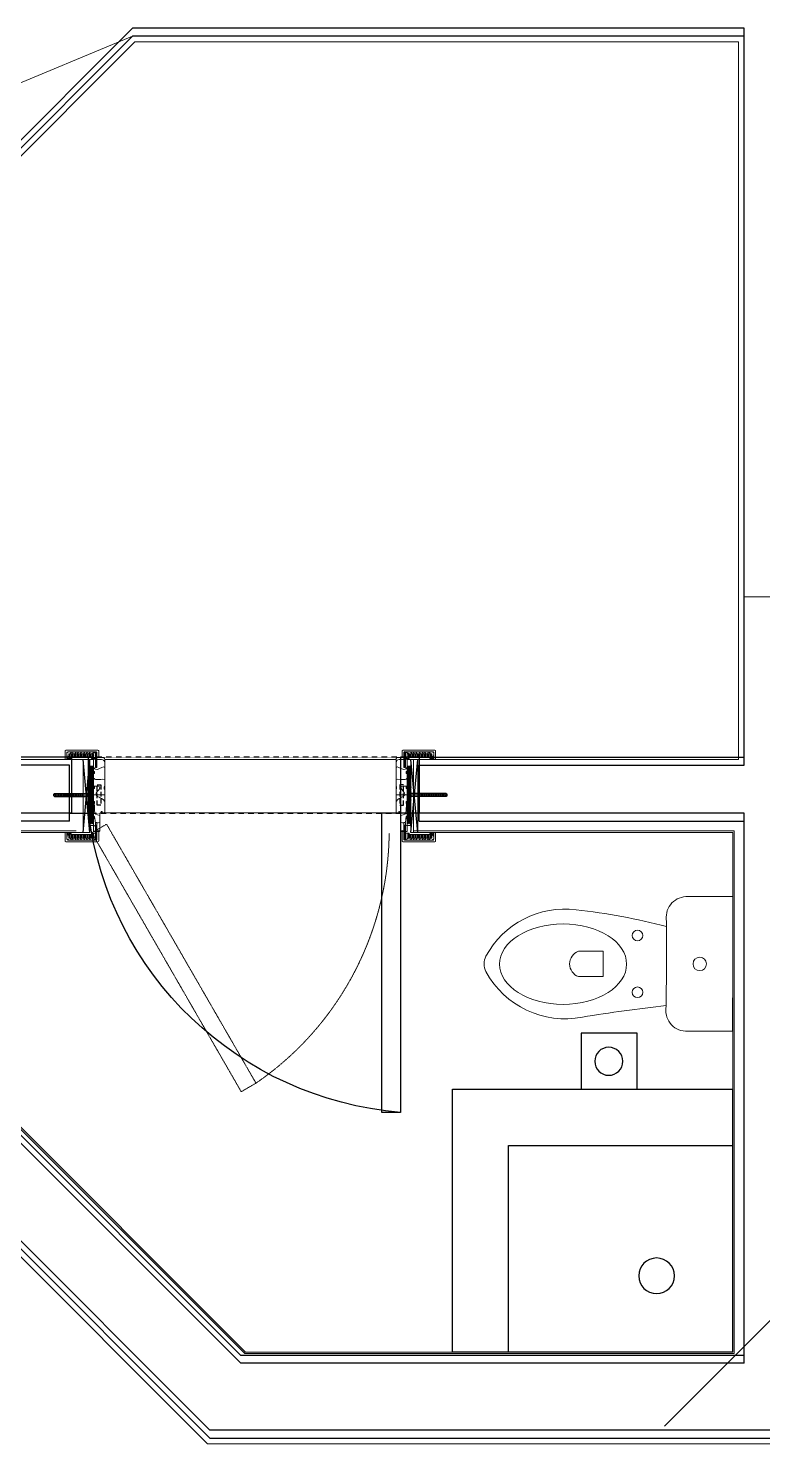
# Model space of a CAD drawing. Header units: millimetres. Extents: x 186805 to 449048, y 2167 to 51540.
# Drawn here: x 263178 to 265144, y 33396 to 37182 of the extents above; entities that cross this region are included whole.
import ezdxf

# ---------------------------------------------------------------- set-up
doc = ezdxf.new("R2010")
doc.units = ezdxf.units.MM
for name, pattern in [('BC$0$DASHDOT2', [0.5, 0.25, -0.125, 0, -0.125]), ('BC$0$XR-BAS2-BLOCK-B$1$CENTER', [2, 1.25, -0.25, 0.25, -0.25]), ('BD$0$HIDDEN', [0.375, 0.25, -0.125]), ('HIDDEN', [0.375, 0.25, -0.125]), ('HIDDEN2', [0.1875, 0.125, -0.0625])]:
    doc.linetypes.add(name, pattern=pattern)
doc.layers.get('0').update_dxf_attribs({"linetype": 'CONTINUOUS'})
for name, color, linetype, lineweight in [('0-60x60-C', 3, 'CONTINUOUS', 13), ('0-AKL-P1 TILES', 8, 'CONTINUOUS', 13), ('0-akl-plasterline', 9, 'CONTINUOUS', 13), ('3117.NEW ID XR$0$BB$0$A-HATCH', 8, 'CONTINUOUS', 5), ('ARCHITRAVE', 2, 'CONTINUOUS', 13), ('BD$0$0-sanitary', 1, 'CONTINUOUS', 20), ('BD$0$0-tiles', 9, 'CONTINUOUS', 5), ('BD$0$a-door', 8, 'CONTINUOUS', 9), ('BD$0$a-wall', 8, 'CONTINUOUS', 30), ('Cabinet', 2, 'CONTINUOUS', 5), ('Countertop', 3, 'CONTINUOUS', 13), ('wall', 4, 'CONTINUOUS', 25)]:
    doc.layers.add(name, color=color, linetype=linetype, lineweight=lineweight)
for name, color, linetype in [('A-ABOVE DOOR', 1, 'HIDDEN2'), ('a-door', 4, 'CONTINUOUS'), ('a-sanit', 30, 'CONTINUOUS'), ('a-wall', 140, 'CONTINUOUS'), ('BC-A-AXES', 20, 'BC$0$DASHDOT2'), ('FIRST FLR DRAINAGExref-(NID-R2)$1$TYPCAL FLR DRAINAGE_xref(NID-R1)$0$M-FLOOR DRAIN', 7, 'CONTINUOUS'), ('HATCH', 8, 'CONTINUOUS'), ('STEEL', 8, 'CONTINUOUS')]:
    doc.layers.add(name, color=color, linetype=linetype)

# ---------------------------------------------------------------- blocks, each defined once
blk = doc.blocks.new('A$C7C4A1575')
at = {"layer": 'A-ABOVE DOOR', "color": 8}
for p, q in [((32795.1, 16450), (33695.1, 16450)), ((33695.1, 16300), (32795.1, 16300))]:
    blk.add_line(p, q, dxfattribs=at)
at = {"layer": 'a-door', "color": 8}
for points in [[(33675.1, 17250), (33625.1, 17250), (33625.1, 16450)], [(33725.1, 16300), (33675.1, 16300), (33675.1, 17250)], [(32790.1, 16450), (32840.1, 16450), (32840.1, 16300), (32790.1, 16300)], [(33725.1, 16450), (33625.1, 16450)]]:
    blk.add_lwpolyline(points, dxfattribs=at)
blk.add_arc((33750.7, 16335.4), 917.8, 94.7253, 172.8239, dxfattribs=at)
at = {"layer": 'a-wall', "color": 8}
for p, q in [((33164.7, 18100), (32070.2, 17005.5)), ((41095.1, 18100), (33164.7, 18100)), ((32176.3, 16828.8), (33247.5, 17900)), ((34595.1, 17900), (33247.5, 17900)), ((34595.1, 17900), (34595.1, 16450)), ((32795.1, 16450), (32555.1, 16450)), ((32795.1, 16450), (32795.1, 16300)), ((34595.1, 16450), (33725.1, 16450)), ((33725.1, 16300), (33725.1, 16450)), ((32795.1, 16300), (32492.9, 16300)), ((33725.1, 16300), (34595.1, 16300)), ((34595.1, 16300), (34595.1, 14350)), ((32958, 14350), (31433.8, 15874.2)), ((34595.1, 14350), (32958, 14350))]:
    blk.add_line(p, q, dxfattribs=at)
blk = doc.blocks.new('A$C32DD6ECA')
at = {"layer": '0-60x60-C', "color": 16, "xscale": 0.04183124983683228, "yscale": 0.04183124983683228, "zscale": 0.04183124983683228, "rotation": 180}
blk.add_blockref('A$C7C4A1575', (4397.08, 2202.64), dxfattribs=at)
blk = doc.blocks.new('AR 80')
at = {"layer": 'HATCH'}
h = blk.add_hatch(dxfattribs=at)
h.set_pattern_fill('ANSI31', color=256, scale=10, style=0)
h.set_pattern_definition([(45, (-12340.925, 32530.051), (-0.883883476, 0.883883476), [])])
h.paths.add_polyline_path([(4, 38, 0.414214), (2, 40), (0, 40), (0, 0), (4, 0)])
at = {"color": 8, "lineweight": 0}
for p, q in [((-68, 22), (-68, 35)), ((-65, 25), (-65, 35)), ((-62, 25), (-62, 35)), ((-59, 25), (-59, 35)), ((-56, 25), (-56, 35)), ((-53, 25), (-53, 35)), ((-50, 25), (-50, 35)), ((-47, 25), (-47, 35)), ((-44, 25), (-44, 35)), ((-41, 25), (-41, 35)), ((-38, 25), (-38, 35)), ((-35, 25), (-35, 35)), ((-32, 25), (-32, 35)), ((-29, 25), (-29, 35)), ((-26, 25), (-26, 35)), ((-23, 25), (-23, 35)), ((-20, 25), (-20, 35)), ((-17, 25), (-17, 35)), ((-14, 25), (-14, 35)), ((-11, 25), (-11, 35)), ((-8, 22), (-8, 35))]:
    blk.add_line(p, q, dxfattribs=at)
for points in [[(-76, 37.1), (-74.7, 38.3), (-72, 39.1), (-69.7, 40)], [(-54.9, 35), (-54.4, 37.7), (-50.8, 38.9), (-47.7, 40)], [(-48.5, 35), (-48, 37.7), (-44.4, 38.9), (-41.3, 40)], [(-40.5, 35), (-39.9, 37.7), (-36.4, 38.9), (-33.3, 40)], [(-31.9, 35), (-31.4, 37.7), (-27.8, 38.9), (-24.8, 40)], [(-24.8, 35), (-24.2, 37.7), (-20.7, 38.9), (-17.6, 40)], [(-18.2, 35), (-17.1, 37.4), (-13.7, 38.7), (-10.9, 40)], [(-9.1, 35), (-7.8, 37.1), (-4.1, 37.5), (0, 38)]]:
    blk.add_open_spline(points, degree=3, dxfattribs=at)
for points, knots in [([(-66.3, 35), (-66.3, 35.4), (-66, 37.6), (-64.2, 38.9), (-62.7, 40)], [16.853998, 16.853998, 16.853998, 16.853998, 17.952207, 23.173431, 23.173431, 23.173431, 23.173431]), ([(-59.6, 35), (-59.7, 35.2), (-60.3, 36.4), (-62.6, 39.2), (-58.5, 39.7), (-55.6, 40)], [12.972853, 12.972853, 12.972853, 12.972853, 13.668774, 16.268313, 22.1908, 22.1908, 22.1908, 22.1908]), ([(-76, 26.2), (-75.6, 26.5), (-74.7, 27.4), (-75.2, 29.2), (-75.8, 30.2), (-76, 30.5)], [6.729778, 6.729778, 6.729778, 6.729778, 8.215768, 10.688327, 11.549207, 11.549207, 11.549207, 11.549207]), ([(-74.9, 22), (-74.2, 24.5), (-73.4, 27.1), (-71.1, 28.2), (-71, 28.3)], [0, 0, 0, 0, 7.053165, 7.433194, 7.433194, 7.433194, 7.433194])]:
    blk.add_open_spline(points, degree=3, knots=knots, dxfattribs=at)
at = {"layer": 'ARCHITRAVE'}
for p, q in [((-76, 38), (-76, 22)), ((0, 40), (-74, 40)), ((0, 22), (0, 40)), ((-76, 22), (-66, 22)), ((-71, 22), (-71, 35)), ((-71, 35), (-5, 35)), ((-66, 22), (-66, 25)), ((-66, 25), (-10, 25)), ((-10, 25), (-10, 22)), ((-10, 22), (0, 22)), ((-5, 35), (-5, 22)), ((-5, 22), (-5, 35))]:
    blk.add_line(p, q, dxfattribs=at)
blk.add_lwpolyline([(0, 0), (4, 0), (4, 38, 0.414214), (2, 40), (0, 40)], format="xyb", close=True, dxfattribs=at)
blk.add_arc((-74, 38), 2, 90, 180, dxfattribs=at)
blk = doc.blocks.new('FR 195')
at = {"layer": 'ARCHITRAVE'}
for p, q in [((0, 160), (0, 195)), ((0, 195), (5, 195)), ((5, 195), (5, 171)), ((9, 171), (9, 195)), ((9, 195), (15, 195)), ((17, 193), (17, 147)), ((2.5, 160), (0, 160)), ((0, 120), (0, 155)), ((0, 155), (2.5, 155)), ((2.5, 155), (2.5, 160)), ((5, 171), (9, 171)), ((2.5, 120), (0, 120)), ((0, 80), (0, 115)), ((0, 115), (2.5, 115)), ((2.5, 115), (2.5, 120)), ((19, 145), (20.8, 145)), ((20.8, 145), (20.8, 144)), ((20.8, 144), (20.8, 142)), ((22.9, 142), (20.8, 142)), ((22.9, 145), (22.9, 143)), ((22.9, 145), (28, 145)), ((22.9, 143), (22.9, 142)), ((30, 143), (30, 1.5)), ((0, 97.5), (30, 97.5)), ((2.5, 80), (0, 80)), ((2.5, 75), (2.5, 80)), ((0, 40), (0, 75)), ((0, 75), (2.5, 75)), ((2.5, 40), (0, 40)), ((2.5, 35), (2.5, 40)), ((0, 35), (2.5, 35)), ((0, -2.5), (0, 35)), ((9, 24), (5, 24)), ((5, 24), (5, -2.5)), ((9, -2.5), (9, 24)), ((5, -2.5), (0, -2.5)), ((28, -2.5), (9, -2.5))]:
    blk.add_line(p, q, dxfattribs=at)
for centre, radius, start, end in [((15, 193), 2, 0, 90), ((19, 147), 2, 180, 270), ((28, 143), 2, 0, 90), ((24.5, 1.7), 5.47, 309.2726, 2.8025)]:
    blk.add_arc(centre, radius, start, end, dxfattribs=at)
at = {"layer": 'HATCH', "linetype": 'HIDDEN', "ltscale": 50}
blk.add_lwpolyline([(10, 70), (20, 70), (20, 125), (10, 125)], close=True, dxfattribs=at)
at = {"layer": 'HATCH', "color": 8, "lineweight": 0}
for points in [[(9, 191.8), (10.4, 192.4), (14.3, 192.8), (17, 193.2)], [(0, 153.1), (0.9, 153.7), (1.6, 154.3), (2.1, 155)], [(9, 172.2), (10.9, 172.2), (13.4, 171.7), (17, 170.5)]]:
    blk.add_open_spline(points, degree=3, dxfattribs=at)
for points, knots in [([(0.2, 179), (1.5, 179.2), (4.3, 179.8), (4.8, 183), (5, 184.9)], [16.677849, 16.677849, 16.677849, 16.677849, 20.444591, 25.674476, 25.674476, 25.674476, 25.674476]), ([(1.7, 120), (3, 129.9), (2.3, 146.9), (6.5, 149.6), (17, 152.3)], [21.11247, 21.11247, 21.11247, 21.11247, 29.282517, 36.516734, 36.516734, 36.516734, 36.516734]), ([(2.5, 155.6), (3.4, 157.3), (3.6, 162.4), (4.9, 170.3), (5.5, 171)], [24.448282, 24.448282, 24.448282, 24.448282, 29.282517, 31.771123, 31.771123, 31.771123, 31.771123]), ([(0, 73.9), (5.2, 73.9), (27, 73.3), (1.2, 93.9), (10.3, 102.7), (23.8, 106.8), (30, 114.9)], [17.582384, 17.582384, 17.582384, 17.582384, 24.42839, 39.116387, 51.192819, 58.056181, 58.056181, 58.056181, 58.056181]), ([(30, 71.9), (29.1, 74.3), (27.7, 78.6), (29.1, 81.9), (30, 83.2)], [45.966035, 45.966035, 45.966035, 45.966035, 52.580466, 57.160135, 57.160135, 57.160135, 57.160135]), ([(0, 52.4), (2, 54.3), (7.3, 58.3), (24.4, 54.6), (30, 55.6)], [3.517357, 3.517357, 3.517357, 3.517357, 11.518318, 23.39652, 23.39652, 23.39652, 23.39652]), ([(0, 22.8), (1.4, 24), (6.3, 35.7), (24.6, 19.7), (29.3, 23.3), (30, 24.2)], [3.647377, 3.647377, 3.647377, 3.647377, 8.750932, 20.979392, 23.961522, 23.961522, 23.961522, 23.961522]), ([(0, -0.1), (0.5, 0.5), (1.6, 1.4), (3.8, 1.9), (5, 2)], [7.717154, 7.717154, 7.717154, 7.717154, 10.30222, 12.466442, 12.466442, 12.466442, 12.466442]), ([(9, 2.2), (14.5, 2.4), (26.1, 1.9), (29.1, 6.5), (30, 11.1)], [14.688506, 14.688506, 14.688506, 14.688506, 23.088852, 29.1522, 29.1522, 29.1522, 29.1522])]:
    blk.add_open_spline(points, degree=3, knots=knots, dxfattribs=at)
blk = doc.blocks.new('MB')
at = {"layer": 'STEEL'}
h = blk.add_hatch(dxfattribs=at)
h.set_pattern_fill('ANSI37', color=256, scale=20, style=0)
h.set_pattern_definition([(45, (-676.0703, -119.304), (-1.767767, 1.767767), []), (135, (-676.0703, -119.304), (-1.767767, -1.767767), [])])
edge = h.paths.add_edge_path()
edge.add_arc((2.5, 18.4), 2.5, 0, 180)
edge.add_arc((2.5, 18.4), 2.5, 0, 180, ccw=False)
edge = h.paths.add_edge_path()
edge.add_arc((2.5, -18.4), 2.5, 180, 360)
edge.add_line((5, 18.4), (5, -18.4))
edge.add_line((0, 18.4), (0, -18.4))
for p, q in [((0, 18.4), (0, -18.4)), ((5, 18.4), (5, -18.4))]:
    blk.add_line(p, q, dxfattribs=at)
for centre, start, end in [((2.5, 18.4), 0, 180), ((2.5, 18.4), 0, 180), ((2.5, -18.4), 180, 0)]:
    blk.add_arc(centre, 2.5, start, end, dxfattribs=at)
blk = doc.blocks.new('WP.2')
at = {"lineweight": 0}
h = blk.add_hatch(dxfattribs=at)
h.set_pattern_fill('LINE', color=8, scale=25, angle=90, style=0)
h.set_pattern_definition([(270, (1452.1806, -38810.5845), (3.125, -6e-16), [])])
h.paths.add_polyline_path([(18.4, 2.1), (18.4, -1.9), (67.5, -1.9), (67.5, 2.1)])
h = blk.add_hatch(dxfattribs=at)
h.set_pattern_fill('LINE', color=8, scale=25, angle=90, style=0)
h.set_pattern_definition([(270, (1477.088, -38810.5845), (3.125, -6e-16), [])])
h.paths.add_polyline_path([(43.3, 2.1), (43.3, -1.9), (92.4, -1.9), (92.4, 2.1)])
for p, q in [((-4.5, 4.5), (-4.5, -4.5)), ((-3.3, 4.5), (-4.5, 4.5)), ((-1, 6.5), (-2.3, 6.5)), ((-2.3, 6.5), (-2.3, -6.5)), ((-2.3, -3.5), (-2.3, 3.5)), ((0, -5.5), (0, 5.5)), ((94.6, 4), (0, 4)), ((94.6, 4), (96.6, 2)), ((96.6, -2), (96.6, 2)), ((-3.3, -4.5), (-4.5, -4.5)), ((-1, -6.5), (-2.3, -6.5)), ((94.6, -4), (0, -4)), ((96.6, -2), (94.6, -4))]:
    blk.add_line(p, q)
at = {"color": 8, "lineweight": 0}
for p, q in [((90.4, 2.1), (-2.3, 2.1)), ((7, -1.9), (7, 2.1)), ((18.4, -1.9), (18.4, 2.1)), ((96.3, 0.1), (90.4, 2.1)), ((96.3, 0.1), (90.4, -1.9)), ((90.4, -1.9), (-2.3, -1.9))]:
    blk.add_line(p, q, dxfattribs=at)
for centre, start, end in [((-3.3, 3.5), 0, 90), ((-1, 5.5), 0, 90), ((-3.3, -3.5), 270, 0), ((-1, -5.5), 270, 0)]:
    blk.add_arc(centre, 1, start, end)
blk = doc.blocks.new('A$C5C977968')
at = {"layer": 'HATCH'}
h = blk.add_hatch(dxfattribs=at)
h.set_pattern_fill('ANSI31', color=256, scale=20, style=0)
h.set_pattern_definition([(315, (-66283.7166, 21239.4226), (-1.76776695, -1.76776695), [])])
edge = h.paths.add_edge_path()
edge.add_line((2438.4, 5590.5), (2428.4, 5590.5))
edge.add_line((2428.4, 5590.5), (2428.4, 5649.1))
edge.add_ellipse((2430.9, 5649.1), major_axis=(-1.77, 1.77), ratio=1, start_angle=45.7071, end_angle=225)
edge.add_line((2433.4, 5649.1), (2433.4, 5685.9))
edge.add_ellipse((2430.9, 5685.9), major_axis=(1.77, 1.77), ratio=1, start_angle=315, end_angle=494.2929)
edge.add_line((2428.4, 5686), (2428.4, 5744.5))
edge.add_line((2428.4, 5744.5), (2438.4, 5744.5))
edge.add_line((2438.4, 5744.5), (2438.4, 5590.5))
h = blk.add_hatch(dxfattribs=at)
h.set_pattern_fill('ANSI31', color=256, scale=20, style=0)
h.set_pattern_definition([(225, (72000.5127, 21239.4226), (1.76776695, -1.76776695), [])])
edge = h.paths.add_edge_path()
edge.add_line((3278.4, 5590.5), (3288.4, 5590.5))
edge.add_line((3288.4, 5590.5), (3288.4, 5649.1))
edge.add_ellipse((3285.9, 5649.1), major_axis=(-1.77, 1.77), ratio=1, start_angle=45, end_angle=224.2929, ccw=False)
edge.add_line((3283.4, 5649.1), (3283.4, 5685.9))
edge.add_ellipse((3285.9, 5685.9), major_axis=(1.77, 1.77), ratio=1, start_angle=-44.2929, end_angle=135, ccw=False)
edge.add_line((3288.4, 5686), (3288.4, 5744.5))
edge.add_line((3288.4, 5744.5), (3278.4, 5744.5))
edge.add_line((3278.4, 5744.5), (3278.4, 5590.5))
at = {"layer": '0-akl-plasterline'}
for p, q in [((1551.8, 7682.2), (3167.7, 7682.2)), ((1551.8, 5762.2), (1551.8, 7682.2)), ((3167.7, 7682.2), (4676.8, 6173)), ((2421.8, 5762.2), (1551.8, 5762.2)), ((2421.8, 5567.2), (2421.8, 5762.2)), ((3342.8, 5762.2), (3645.2, 5762.2)), ((4061.6, 5020.5), (2973.4, 3932.2)), ((2973.4, 3932.2), (1271.8, 3932.2))]:
    blk.add_line(p, q, dxfattribs=at)
at = {"layer": '3117.NEW ID XR$0$BB$0$A-HATCH'}
for p, q in [((3173.9, 7697.2), (3536.8, 7546.4)), ((1286.8, 6197.2), (1536.8, 6197.2))]:
    blk.add_line(p, q, dxfattribs=at)
at = {"layer": 'a-sanit'}
for p, q in [((1567.2, 4177.7), (1567.2, 4880.2)), ((2317.2, 4880.2), (1567.2, 4880.2)), ((2317.2, 4177.7), (2317.2, 4880.2)), ((2167.2, 4730.2), (1567.2, 4730.2)), ((2167.2, 4177.7), (2167.2, 4730.2)), ((2317.2, 4177.7), (1567.2, 4177.7))]:
    blk.add_line(p, q, dxfattribs=at)
blk.add_circle((1770.9, 4381.3), 47.7, dxfattribs=at)
at = {"layer": 'a-wall'}
for p, q in [((1536.8, 5747.2), (1536.8, 7697.2)), ((1536.8, 5747.2), (1536.8, 7697.2)), ((1536.8, 5747.2), (1536.8, 7697.2)), ((1536.8, 5747.2), (1536.8, 7697.2)), ((1536.8, 5747.2), (1536.8, 7697.2)), ((1536.8, 5747.2), (1536.8, 7697.2)), ((1536.8, 5747.2), (1536.8, 7697.2)), ((1536.8, 5747.2), (1536.8, 7697.2)), ((1536.8, 5747.2), (1536.8, 7697.2)), ((1536.8, 5747.2), (1536.8, 7697.2)), ((1536.8, 5747.2), (1536.8, 7697.2)), ((1536.8, 5747.2), (1536.8, 7697.2)), ((1536.8, 7697.2), (3173.9, 7697.2)), ((1536.8, 5747.2), (1536.8, 7697.2)), ((1536.8, 5747.2), (1536.8, 7697.2)), ((1536.8, 5747.2), (1536.8, 7697.2)), ((1536.8, 5747.2), (1536.8, 7697.2)), ((1536.8, 5747.2), (1536.8, 7697.2)), ((1536.8, 5747.2), (1536.8, 7697.2)), ((1536.8, 5747.2), (1536.8, 7697.2)), ((1536.8, 5747.2), (1536.8, 7697.2)), ((1536.8, 5747.2), (1536.8, 7697.2)), ((1536.8, 5747.2), (1536.8, 7697.2)), ((1536.8, 5747.2), (1536.8, 7697.2)), ((1536.8, 5747.2), (1536.8, 7697.2)), ((1536.8, 5747.2), (1536.8, 7697.2)), ((1536.8, 5747.2), (1536.8, 7697.2)), ((1536.8, 5747.2), (1536.8, 7697.2)), ((1536.8, 5747.2), (1536.8, 7697.2)), ((1536.8, 5747.2), (1536.8, 7697.2)), ((1536.8, 5747.2), (1536.8, 7697.2)), ((1536.8, 5747.2), (1536.8, 7697.2)), ((1536.8, 5747.2), (1536.8, 7697.2)), ((1536.8, 5747.2), (1536.8, 7697.2)), ((1536.8, 5747.2), (1536.8, 7697.2)), ((1536.8, 5747.2), (1536.8, 7697.2)), ((1536.8, 5747.2), (1536.8, 7697.2)), ((1536.8, 5747.2), (1536.8, 7697.2)), ((1536.8, 5747.2), (1536.8, 7697.2)), ((1536.8, 5747.2), (1536.8, 7697.2)), ((1536.8, 5747.2), (1536.8, 7697.2)), ((1536.8, 5747.2), (1536.8, 7697.2)), ((1536.8, 5747.2), (1536.8, 7697.2)), ((1536.8, 5747.2), (1536.8, 7697.2)), ((1536.8, 5747.2), (1536.8, 7697.2)), ((1536.8, 5747.2), (1536.8, 7697.2)), ((1536.8, 5747.2), (1536.8, 7697.2)), ((1536.8, 5747.2), (1536.8, 7697.2)), ((1536.8, 5747.2), (1536.8, 7697.2)), ((1536.8, 5747.2), (1536.8, 7697.2)), ((3173.9, 7697.2), (4698, 6173)), ((1536.8, 5747.2), (1536.8, 5999.3)), ((1536.8, 5747.2), (1536.8, 5828)), ((1536.8, 5747.2), (1536.8, 5828)), ((1536.8, 5747.2), (1536.8, 5828)), ((1536.8, 5747.2), (1536.8, 5828)), ((1536.8, 5747.2), (1536.8, 5828)), ((1536.8, 5747.2), (1536.8, 5828)), ((1536.8, 5747.2), (1536.8, 5828)), ((2406.8, 5747.2), (1536.8, 5747.2)), ((2406.8, 5747.2), (1536.8, 5747.2)), ((2406.8, 5747.2), (1536.8, 5747.2)), ((2406.8, 5747.2), (1536.8, 5747.2)), ((2406.8, 5747.2), (1536.8, 5747.2)), ((2406.8, 5747.2), (1536.8, 5747.2)), ((2406.8, 5747.2), (1536.8, 5747.2)), ((2406.8, 5747.2), (1536.8, 5747.2)), ((2406.8, 5597.2), (2406.8, 5747.2)), ((3342.8, 5747.2), (3639, 5747.2)), ((3342.8, 5747.2), (3639, 5747.2)), ((3342.8, 5747.2), (3639, 5747.2)), ((3342.8, 5747.2), (3639, 5747.2)), ((3342.8, 5747.2), (3639, 5747.2)), ((3342.8, 5747.2), (3639, 5747.2)), ((3342.8, 5747.2), (3639, 5747.2)), ((3342.8, 5747.2), (3639, 5747.2)), ((3342.8, 5597.2), (3342.8, 5747.2)), ((1536.8, 4147.2), (1536.8, 5597.2)), ((1536.8, 4147.2), (1536.8, 5597.2)), ((2406.8, 5597.2), (1536.8, 5597.2)), ((3342.8, 5597.2), (3576.8, 5597.2)), ((3955.6, 5218.4), (2884.3, 4147.2)), ((3955.6, 5218.4), (2884.3, 4147.2)), ((3955.6, 5218.4), (2884.3, 4147.2)), ((3955.6, 5218.4), (2884.3, 4147.2)), ((2967.2, 3947.2), (4061.6, 5041.7)), ((2967.2, 3947.2), (4061.6, 5041.7)), ((2967.2, 3947.2), (4061.6, 5041.7)), ((1536.8, 4147.2), (2884.3, 4147.2)), ((1536.8, 4147.2), (2884.3, 4147.2)), ((1536.8, 4147.2), (2884.3, 4147.2)), ((1536.8, 4147.2), (2884.3, 4147.2)), ((2967.2, 3947.2), (1286.8, 3947.2))]:
    blk.add_line(p, q, dxfattribs=at)
at = {"layer": 'ARCHITRAVE'}
for p, q in [((2468.4, 5762.5), (3248.4, 5762.5)), ((2428.4, 5744.5), (2438.4, 5744.5)), ((2438.4, 5585.5), (2438.4, 5744.5)), ((3288.4, 5744.5), (3278.4, 5744.5)), ((3278.4, 5585.5), (3278.4, 5744.5)), ((2463.8, 5620), (3253, 5620)), ((2428.4, 5585.5), (2438.4, 5585.5)), ((3288.4, 5585.5), (3278.4, 5585.5))]:
    blk.add_line(p, q, dxfattribs=at)
at = {"layer": 'BD$0$0-sanitary', "linetype": 'Continuous'}
for points in [[(1566.8, 5215.6), (1566.8, 5395.6), (1692.8, 5395.6, -0.459523), (1744, 5329), (1744, 5215.6)], [(1566.8, 5215.6), (1566.8, 5395.6), (1692.8, 5395.6, -0.459523), (1744, 5329), (1744, 5215.6)], [(1744, 5315.8, -0.035329), (1986.2, 5360.7, -0.309814), (2227.9, 5236, -0.127766), (2232.9, 5215.6, -0.127766)], [(1744, 5315.8, -0.035329), (1986.2, 5360.7, -0.309814), (2227.9, 5236, -0.127766), (2232.9, 5215.6, -0.127766)], [(1913.5, 5215.6), (1913.5, 5249.6), (1979.7, 5249.6, -0.321354), (2003.7, 5215.6, -240.991361)], [(1913.5, 5215.6), (1913.5, 5249.6), (1979.7, 5249.6, -0.321354), (2003.7, 5215.6, -240.991361)], [(1566.8, 5215.6), (1567.8, 5035.7), (1693.8, 5035.7, 0.459523), (1745, 5102.3), (1744, 5215.6)], [(1566.8, 5215.6), (1567.8, 5035.7), (1693.8, 5035.7, 0.459523), (1745, 5102.3), (1744, 5215.6)], [(1745.2, 5104.2, -0.012385), (1969.5, 5073.3, 0.329237), (2227.9, 5195.2, 0.127766), (2232.9, 5215.6, 0.127766)], [(1745.2, 5104.2, -0.012385), (1969.5, 5073.3, 0.329237), (2227.9, 5195.2, 0.127766), (2232.9, 5215.6, 0.127766)], [(1913.5, 5215.6), (1913.5, 5181.6), (1979.7, 5181.6, 0.321354), (2003.7, 5215.6, 240.991361)], [(1913.5, 5215.6), (1913.5, 5181.6), (1979.7, 5181.6, 0.321354), (2003.7, 5215.6, 240.991361)]]:
    blk.add_lwpolyline(points, format="xyb", dxfattribs=at)
for centre, radius in [((1821.9, 5291.6), 14.3), ((1821.9, 5291.6), 14.3), ((1655.4, 5215.6), 18), ((1655.4, 5215.6), 18), ((1821.9, 5139.7), 14.3), ((1821.9, 5139.7), 14.3)]:
    blk.add_circle(centre, radius, dxfattribs=at)
at = {"layer": 'BD$0$0-sanitary', "linetype": 'Continuous', "extrusion": (0, 0, -1)}
blk.add_ellipse((2021.1, 5215), major_axis=(170, 0), ratio=0.633106, dxfattribs=at)
blk.add_ellipse((2021.1, 5215), major_axis=(170, 0), ratio=0.633106, dxfattribs=at)
at = {"layer": 'BD$0$0-tiles'}
for p, q in [((1562.8, 4173.2), (1562.8, 5571.2)), ((2421.8, 5571.2), (1562.8, 5571.2)), ((1566.8, 4177.2), (1566.8, 5567.2)), ((2421.8, 5567.2), (1566.8, 5567.2)), ((3564.4, 5567.2), (3321.8, 5567.2)), ((3566.1, 5571.2), (3324.8, 5571.2)), ((2873.6, 4173.2), (1562.8, 4173.2)), ((2873.6, 4177.2), (1566.8, 4177.2))]:
    blk.add_line(p, q, dxfattribs=at)
at = {"layer": 'BD$0$a-door', "linetype": 'BD$0$HIDDEN'}
for p, q in [((2843.4, 4896.7), (3243.4, 5589.5)), ((3282.9, 5566.6), (2882.9, 4873.8)), ((3243.4, 5589.5), (3282.9, 5566.6)), ((2882.9, 4873.8), (2843.4, 4896.7))]:
    blk.add_line(p, q, dxfattribs=at)
blk.add_arc((3306.1, 5572.9), 819.3, 180.5358, 235.6171, dxfattribs=at)
at = {"layer": 'BD$0$a-wall'}
for p, q in [((1622.2, 5747.2), (1536.8, 5747.2)), ((1622.2, 5747.2), (1536.8, 5747.2)), ((1622.2, 5747.2), (1536.8, 5747.2)), ((3913.2, 5218.5), (2871.9, 4177.2)), ((3918.8, 5218.5), (2873.6, 4173.2))]:
    blk.add_line(p, q, dxfattribs=at)
at = {"layer": 'Cabinet'}
for points in [[(2410.4, 5762.5), (2428.4, 5762.5), (2428.4, 5567.5), (2410.4, 5567.5)], [(3306.4, 5762.5), (3288.4, 5762.5), (3288.4, 5567.5), (3306.4, 5567.5)]]:
    blk.add_lwpolyline(points, close=True, dxfattribs=at)
at = {"layer": 'Countertop'}
for p, q in [((2362.4, 5785.5), (2362.4, 5762.5)), ((2362.4, 5762.5), (2438.4, 5762.5)), ((2450.4, 5787.5), (2364.4, 5787.5)), ((2452.4, 5767.5), (2452.4, 5785.5)), ((3264.4, 5767.5), (3264.4, 5785.5)), ((3266.4, 5787.5), (3352.4, 5787.5)), ((3354.4, 5762.5), (3278.4, 5762.5)), ((3354.4, 5785.5), (3354.4, 5762.5)), ((2362.4, 5544.5), (2362.4, 5567.5)), ((2362.4, 5567.5), (2410.4, 5567.5)), ((2452.4, 5570), (2452.4, 5544.5)), ((3264.4, 5570), (3264.4, 5544.5)), ((3354.4, 5567.5), (3306.4, 5567.5)), ((3354.4, 5544.5), (3354.4, 5567.5)), ((2450.4, 5542.5), (2364.4, 5542.5)), ((3266.4, 5542.5), (3352.4, 5542.5))]:
    blk.add_line(p, q, dxfattribs=at)
for centre, start, end in [((2364.4, 5785.5), 90, 180), ((2450.4, 5785.5), 0, 90), ((3266.4, 5785.5), 90, 180), ((3352.4, 5785.5), 0, 90), ((2364.4, 5544.5), 180, 270), ((2450.4, 5544.5), 270, 0), ((3266.4, 5544.5), 180, 270), ((3352.4, 5544.5), 270, 0)]:
    blk.add_arc(centre, 2, start, end, dxfattribs=at)
at = {"layer": 'FIRST FLR DRAINAGExref-(NID-R2)$1$TYPCAL FLR DRAINAGE_xref(NID-R1)$0$M-FLOOR DRAIN'}
for p, q in [((1822.5, 4880.2), (1822.5, 5030.2)), ((1822.5, 5030.2), (1972.5, 5030.2)), ((1972.5, 5030.2), (1972.5, 4880.2)), ((1972.5, 4880.2), (1822.5, 4880.2))]:
    blk.add_line(p, q, dxfattribs=at)
blk.add_circle((1898.8, 4955.2), 37.5, dxfattribs=at)
at = {"layer": 'HATCH'}
for p, q in [((2428.4, 5567.5), (2410.4, 5762.5)), ((2410.4, 5567.5), (2428.4, 5762.5)), ((3288.4, 5567.5), (3306.4, 5762.5)), ((3306.4, 5567.5), (3288.4, 5762.5)), ((2428.4, 5585.5), (2428.4, 5744.5)), ((3288.4, 5585.5), (3288.4, 5744.5))]:
    blk.add_line(p, q, dxfattribs=at)
for centre, start, end in [((2363.8, 5763.7), 341.0614, 18.9386), ((2364.8, 5763.7), 341.0614, 18.9386), ((2365.8, 5763.7), 341.0614, 18.9386), ((2366.8, 5763.7), 341.0614, 18.9386), ((2367.8, 5763.7), 341.0614, 18.9386), ((2368.8, 5763.7), 341.0614, 18.9386), ((2369.8, 5763.7), 341.0614, 18.9386), ((2370.8, 5763.7), 341.0614, 18.9386), ((2371.8, 5763.7), 341.0614, 18.9386), ((2372.8, 5763.7), 341.0614, 18.9386), ((2373.8, 5763.7), 341.0614, 18.9386), ((3343, 5763.7), 161.0614, 198.9386), ((3344, 5763.7), 161.0614, 198.9386), ((3345, 5763.7), 161.0614, 198.9386), ((3346, 5763.7), 161.0614, 198.9386), ((3347, 5763.7), 161.0614, 198.9386), ((3348, 5763.7), 161.0614, 198.9386), ((3349, 5763.7), 161.0614, 198.9386), ((3350, 5763.7), 161.0614, 198.9386), ((3351, 5763.7), 161.0614, 198.9386), ((3352, 5763.7), 161.0614, 198.9386), ((3353, 5763.7), 161.0614, 198.9386), ((2363.8, 5566.2), 341.0614, 18.9386), ((2364.8, 5566.2), 341.0614, 18.9386), ((2365.8, 5566.2), 341.0614, 18.9386), ((2366.8, 5566.2), 341.0614, 18.9386), ((2367.8, 5566.2), 341.0614, 18.9386), ((2368.8, 5566.2), 341.0614, 18.9386), ((2369.8, 5566.2), 341.0614, 18.9386), ((2370.8, 5566.2), 341.0614, 18.9386), ((2371.8, 5566.2), 341.0614, 18.9386), ((2372.8, 5566.2), 341.0614, 18.9386), ((2373.8, 5566.2), 341.0614, 18.9386), ((3343, 5566.2), 161.0614, 198.9386), ((3344, 5566.2), 161.0614, 198.9386), ((3345, 5566.2), 161.0614, 198.9386), ((3346, 5566.2), 161.0614, 198.9386), ((3347, 5566.2), 161.0614, 198.9386), ((3348, 5566.2), 161.0614, 198.9386), ((3349, 5566.2), 161.0614, 198.9386), ((3350, 5566.2), 161.0614, 198.9386), ((3351, 5566.2), 161.0614, 198.9386), ((3352, 5566.2), 161.0614, 198.9386), ((3353, 5566.2), 161.0614, 198.9386)]:
    blk.add_arc(centre, 3.85, start, end, dxfattribs=at)
for name, p in [('AR 80', (2443.4, 5743)), ('WP.2', (3288.4, 5667.5))]:
    blk.add_blockref(name, p, dxfattribs=at)
at = {"layer": 'HATCH', "extrusion": (0, 0, -1), "zscale": -1, "rotation": 180}
for name, p in [('FR 195', (-2438.4, 5765)), ('AR 80', (-2443.4, 5587))]:
    blk.add_blockref(name, p, dxfattribs=at)
at = {"layer": 'HATCH', "rotation": 180}
for name, p in [('FR 195', (3278.4, 5765)), ('AR 80', (3273.4, 5587))]:
    blk.add_blockref(name, p, dxfattribs=at)
at = {"layer": 'HATCH', "extrusion": (0, 0, -1), "zscale": -1}
for name, p in [('AR 80', (-3273.4, 5743)), ('WP.2', (-2428.4, 5667.5))]:
    blk.add_blockref(name, p, dxfattribs=at)
at = {"layer": 'wall', "extrusion": (0, 0, -1), "zscale": -1, "rotation": 180}
blk.add_blockref('MB', (-2428.4, 5667.5), dxfattribs=at)
at = {"layer": 'wall', "rotation": 180}
blk.add_blockref('MB', (3288.4, 5667.5), dxfattribs=at)
blk = doc.blocks.new('A$C7DAB1636')
at = {"layer": 'BC-A-AXES', "color": 8, "linetype": 'BC$0$XR-BAS2-BLOCK-B$1$CENTER', "ltscale": 600}
blk.add_line((23280.4, 5124.3), (20376.4, 8028.3), dxfattribs=at)

msp = doc.modelspace()

# ---------------------------------------------------------------- block references
at = {"linetype": 'ByBlock', "xscale": -1}
msp.add_blockref('A$C7DAB1636', (288161.3, 28318.7), dxfattribs=at)
at = {"layer": '0-60x60-C', "color": 16, "xscale": -23.90557308239969, "yscale": 23.90557308239969, "zscale": 23.90557308239969}
msp.add_blockref('A$C32DD6ECA', (335613.6, -1123), dxfattribs=at)
at = {"layer": '0-AKL-P1 TILES', "color": 1, "xscale": -1}
msp.add_blockref('A$C5C977968', (266630.7, 29463.8), dxfattribs=at)

doc.saveas('drawing.dxf')
